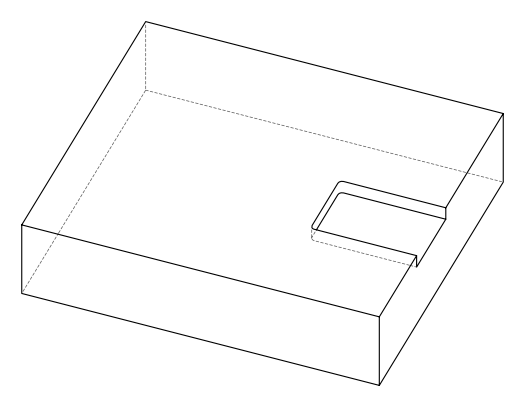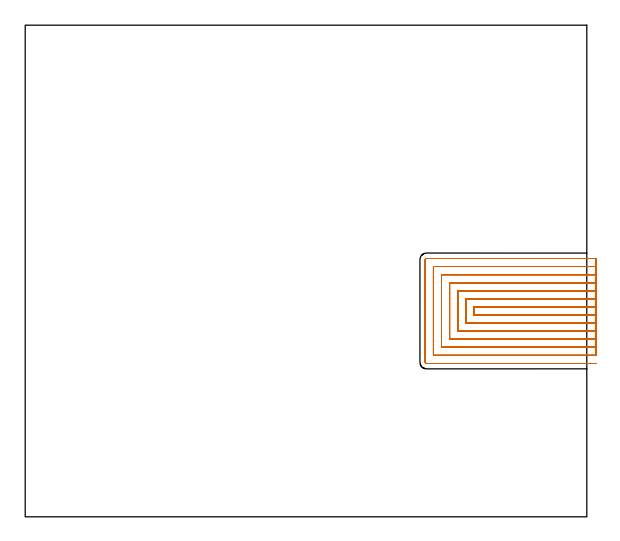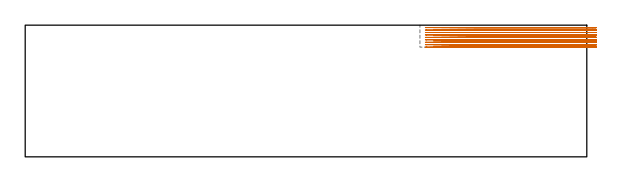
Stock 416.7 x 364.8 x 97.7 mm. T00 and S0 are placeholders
(PLAN: 1 operations, 0 tool changes, 42.5 min)
(1 MILL_SLOT | SLOT_PARTIAL_RECTANGULAR | UGT0201_007 | Follow Part, ap 2, ae 75% | 42.53 min | 173207 mm3)
(TOOL UGT0201_007 | End Mill 8 mm | D8 FL19 Z4)
(OP 1 MILL_SLOT)
G17 G21 G94 G90
T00 M6
G54
G17 G0 G90 X423.7 Y155.7 S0 M3
G43 Z107.7 H0
Z95.889
G94 G1 X420.7 F250.
X332.9 F500.
Y149.8
X420.7
X423.7 F250.
Y161.7
X420.7
X326.9 F500.
Y143.8
X420.7
X423.7 F250.
Y167.7
X420.7
X320.9 F500.
Y137.8
X420.7
X423.7 F250.
Y173.7
X420.7
X314.9 F500.
Y131.8
X420.7
X423.7 F250.
Y179.7
X420.7
X308.9 F500.
Y125.8
X420.7
X423.7 F250.
Y185.7
X420.7
X302.9 F500.
Y119.8
X420.7
X423.7 F250.
Y191.7
X420.7
X297.7 F500.
G3 X296.9 Y190.9 R0.8
G1 Y114.6
G3 X297.7 Y113.8 R0.8
G1 X420.7
X423.7 F250.
G0 Y155.7 Z94.078
G1 X420.7
X332.9 F500.
Y149.8
X420.7
X423.7 F250.
Y161.7
X420.7
X326.9 F500.
Y143.8
X420.7
X423.7 F250.
Y167.7
X420.7
X320.9 F500.
Y137.8
X420.7
X423.7 F250.
Y173.7
X420.7
X314.9 F500.
Y131.8
X420.7
X423.7 F250.
Y179.7
X420.7
X308.9 F500.
Y125.8
X420.7
X423.7 F250.
Y185.7
X420.7
X302.9 F500.
Y119.8
X420.7
X423.7 F250.
Y191.7
X420.7
X297.7 F500.
G3 X296.9 Y190.9 R0.8
G1 Y114.6
G3 X297.7 Y113.8 R0.8
G1 X420.7
X423.7 F250.
G0 Y155.7 Z92.267
G1 X420.7
X332.9 F500.
Y149.8
X420.7
X423.7 F250.
Y161.7
X420.7
X326.9 F500.
Y143.8
X420.7
X423.7 F250.
Y167.7
X420.7
X320.9 F500.
Y137.8
X420.7
X423.7 F250.
Y173.7
X420.7
X314.9 F500.
Y131.8
X420.7
X423.7 F250.
Y179.7
X420.7
X308.9 F500.
Y125.8
X420.7
X423.7 F250.
Y185.7
X420.7
X302.9 F500.
Y119.8
X420.7
X423.7 F250.
Y191.7
X420.7
X297.7 F500.
G3 X296.9 Y190.9 R0.8
G1 Y114.6
G3 X297.7 Y113.8 R0.8
G1 X420.7
X423.7 F250.
G0 Y155.7 Z90.455
G1 X420.7
X332.9 F500.
Y149.8
X420.7
X423.7 F250.
Y161.7
X420.7
X326.9 F500.
Y143.8
X420.7
X423.7 F250.
Y167.7
X420.7
X320.9 F500.
Y137.8
X420.7
X423.7 F250.
Y173.7
X420.7
X314.9 F500.
Y131.8
X420.7
X423.7 F250.
Y179.7
X420.7
X308.9 F500.
Y125.8
X420.7
X423.7 F250.
Y185.7
X420.7
X302.9 F500.
Y119.8
X420.7
X423.7 F250.
Y191.7
X420.7
X297.7 F500.
G3 X296.9 Y190.9 R0.8
G1 Y114.6
G3 X297.7 Y113.8 R0.8
G1 X420.7
X423.7 F250.
G0 Y155.7 Z88.644
G1 X420.7
X332.9 F500.
Y149.8
X420.7
X423.7 F250.
Y161.7
X420.7
X326.9 F500.
Y143.8
X420.7
X423.7 F250.
Y167.7
X420.7
X320.9 F500.
Y137.8
X420.7
X423.7 F250.
Y173.7
X420.7
X314.9 F500.
Y131.8
X420.7
X423.7 F250.
Y179.7
X420.7
X308.9 F500.
Y125.8
X420.7
X423.7 F250.
Y185.7
X420.7
X302.9 F500.
Y119.8
X420.7
X423.7 F250.
Y191.7
X420.7
X297.7 F500.
G3 X296.9 Y190.9 R0.8
G1 Y114.6
G3 X297.7 Y113.8 R0.8
G1 X420.7
X423.7 F250.
G0 Y155.7 Z86.833
G1 X420.7
X332.9 F500.
Y149.8
X420.7
X423.7 F250.
Y161.7
X420.7
X326.9 F500.
Y143.8
X420.7
X423.7 F250.
Y167.7
X420.7
X320.9 F500.
Y137.8
X420.7
X423.7 F250.
Y173.7
X420.7
X314.9 F500.
Y131.8
X420.7
X423.7 F250.
Y179.7
X420.7
X308.9 F500.
Y125.8
X420.7
X423.7 F250.
Y185.7
X420.7
X302.9 F500.
Y119.8
X420.7
X423.7 F250.
Y191.7
X420.7
X297.7 F500.
G3 X296.9 Y190.9 R0.8
G1 Y114.6
G3 X297.7 Y113.8 R0.8
G1 X420.7
X423.7 F250.
G0 Y155.7 Z85.022
G1 X420.7
X332.9 F500.
Y149.8
X420.7
X423.7 F250.
Y161.7
X420.7
X326.9 F500.
Y143.8
X420.7
X423.7 F250.
Y167.7
X420.7
X320.9 F500.
Y137.8
X420.7
X423.7 F250.
Y173.7
X420.7
X314.9 F500.
Y131.8
X420.7
X423.7 F250.
Y179.7
X420.7
X308.9 F500.
Y125.8
X420.7
X423.7 F250.
Y185.7
X420.7
X302.9 F500.
Y119.8
X420.7
X423.7 F250.
Y191.7
X420.7
X297.7 F500.
G3 X296.9 Y190.9 R0.8
G1 Y114.6
G3 X297.7 Y113.8 R0.8
G1 X420.7
X423.7 F250.
G0 Y155.7 Z83.211
G1 X420.7
X332.9 F500.
Y149.8
X420.7
X423.7 F250.
Y161.7
X420.7
X326.9 F500.
Y143.8
X420.7
X423.7 F250.
Y167.7
X420.7
X320.9 F500.
Y137.8
X420.7
X423.7 F250.
Y173.7
X420.7
X314.9 F500.
Y131.8
X420.7
X423.7 F250.
Y179.7
X420.7
X308.9 F500.
Y125.8
X420.7
X423.7 F250.
Y185.7
X420.7
X302.9 F500.
Y119.8
X420.7
X423.7 F250.
Y191.7
X420.7
X297.7 F500.
G3 X296.9 Y190.9 R0.8
G1 Y114.6
G3 X297.7 Y113.8 R0.8
G1 X420.7
X423.7 F250.
G0 Y155.7 Z81.4
G1 X420.7
X332.9 F500.
Y149.8
X420.7
X423.7 F250.
Y161.7
X420.7
X326.9 F500.
Y143.8
X420.7
X423.7 F250.
Y167.7
X420.7
X320.9 F500.
Y137.8
X420.7
X423.7 F250.
Y173.7
X420.7
X314.9 F500.
Y131.8
X420.7
X423.7 F250.
Y179.7
X420.7
X308.9 F500.
Y125.8
X420.7
X423.7 F250.
Y185.7
X420.7
X302.9 F500.
Y119.8
X420.7
X423.7 F250.
Y191.7
X420.7
X297.7 F500.
G3 X296.9 Y190.9 R0.8
G1 Y114.6
G3 X297.7 Y113.8 R0.8
G1 X420.7
X423.7 F250.
G0 Z107.7
M5
M2
